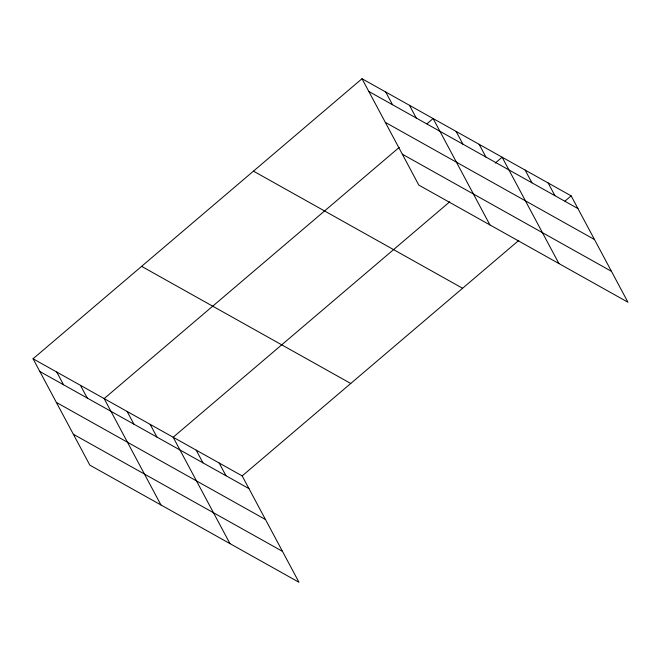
<?xml version="1.0" encoding="UTF-8"?>
<svg xmlns="http://www.w3.org/2000/svg" width="661" height="661" viewBox="0 0 661 661"><rect width="100%" height="100%" fill="white"/><g stroke="black" fill="none" stroke-linecap="round" stroke-linejoin="round"><path stroke-width="0.99" d="M33.05 358.774L242.182 475.903L298.987 582.275L89.846 465.146L33.05 358.774L362.013 78.725L571.154 195.854L627.95 302.226L418.818 185.097L362.013 78.725M399.244 147.386L104.157 398.591L160.954 504.971M426.965 123.789L433.12 118.55L489.925 224.922M449.777 201.77L173.165 437.252L229.97 543.623M495.205 163.102L502.137 157.202L558.933 263.574M242.182 475.903L518.794 240.422M564.99 201.093L571.154 195.854M368.813 91.449L577.945 208.579M385.313 122.359L594.446 239.489M402.318 154.195L611.45 271.324M253.46 171.141L462.593 288.27M141.611 266.358L350.743 383.487M39.85 371.499L248.982 488.628M56.35 402.409L265.482 519.538M73.346 434.244L282.487 551.373M548.143 182.965L554.943 195.697M525.14 170.084L531.94 182.816M479.134 144.313L485.926 157.045M456.123 131.432L462.923 144.164M409.423 105.273L416.215 118.005M385.718 91.995L392.518 104.727M219.179 463.014L225.979 475.746M196.177 450.133L202.968 462.865M150.163 424.362L156.963 437.095M127.16 411.481L133.96 424.213M80.452 385.322L87.252 398.054M56.755 372.044L63.547 384.776"/></g></svg>
